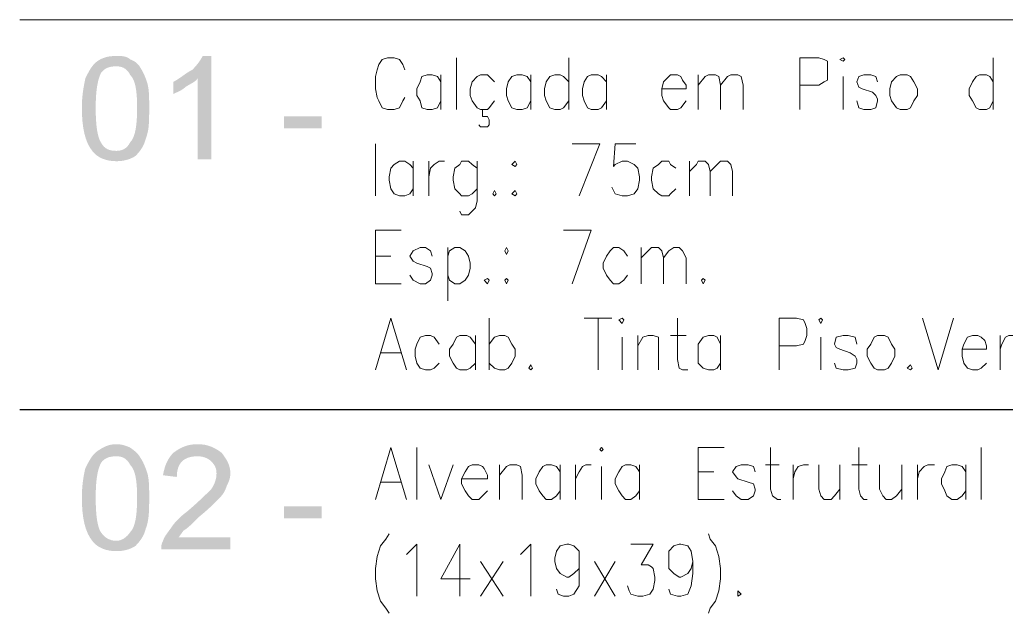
# Model space of a CAD drawing. Header units: millimetres. Extents: x 2928 to 3112, y 1220 to 1280.
# Drawn here: x 3094.189 to 3096.079, y 1248.877 to 1250.015 of the extents above; entities that cross this region are included whole.
import ezdxf

# ---------------------------------------------------------------- set-up
doc = ezdxf.new("R2010")
doc.units = ezdxf.units.MM

msp = doc.modelspace()

# ---------------------------------------------------------------- hatches: boundary and pattern name
at = {"true_color": 0x000007}
h = msp.add_hatch(color=7, dxfattribs=at)
edge = h.paths.add_edge_path()
edge.add_spline(control_points=[(3094.30775, 1249.84667), (3094.30775, 1249.86983), (3094.31106, 1249.88637), (3094.31437, 1249.90291), (3094.31437, 1249.90291), (3094.32098, 1249.91614), (3094.3276, 1249.92937), (3094.33752, 1249.93599), (3094.33752, 1249.93599), (3094.34745, 1249.9426), (3094.35737, 1249.94591), (3094.37391, 1249.94591), (3094.37391, 1249.94591), (3094.38384, 1249.94591), (3094.39376, 1249.94591), (3094.40038, 1249.9393), (3094.40038, 1249.9393), (3094.4103, 1249.93599), (3094.41692, 1249.92937), (3094.42022, 1249.92276), (3094.42022, 1249.92276), (3094.42684, 1249.91283), (3094.43015, 1249.90291), (3094.43346, 1249.89298), (3094.43346, 1249.89298), (3094.43676, 1249.87975), (3094.43676, 1249.86652), (3094.43676, 1249.84667), (3094.43676, 1249.84667), (3094.43676, 1249.82021), (3094.43676, 1249.80367), (3094.43015, 1249.78713), (3094.43015, 1249.78713), (3094.42684, 1249.7739), (3094.42022, 1249.76397), (3094.4103, 1249.75405), (3094.4103, 1249.75405), (3094.40038, 1249.74743), (3094.38714, 1249.74412), (3094.37391, 1249.74412), (3094.37391, 1249.74412), (3094.35406, 1249.74412), (3094.33752, 1249.75074), (3094.3276, 1249.76397), (3094.3276, 1249.76397), (3094.31437, 1249.78051), (3094.30775, 1249.80698), (3094.30775, 1249.84667)], knot_values=[0, 0, 0, 0, 0.0208333, 0.0208333, 0.0208333, 0.0208333, 0.0416667, 0.0416667, 0.0416667, 0.0416667, 0.0625, 0.0625, 0.0625, 0.0625, 0.0833333, 0.0833333, 0.0833333, 0.0833333, 0.1041667, 0.1041667, 0.1041667, 0.1041667, 0.125, 0.125, 0.125, 0.125, 0.1458333, 0.1458333, 0.1458333, 0.1458333, 0.1666667, 0.1666667, 0.1666667, 0.1666667, 0.1875, 0.1875, 0.1875, 0.1875, 0.2083333, 0.2083333, 0.2083333, 0.2083333, 0.2291666, 0.2291666, 0.2291666, 0.2291666, 1, 1, 1, 1], degree=3, periodic=0)
edge = h.paths.add_edge_path()
edge.add_spline(control_points=[(3094.33422, 1249.84667), (3094.33422, 1249.81359), (3094.33752, 1249.79044), (3094.34414, 1249.78051), (3094.34414, 1249.78051), (3094.35076, 1249.76728), (3094.36068, 1249.76397), (3094.37391, 1249.76397), (3094.37391, 1249.76397), (3094.38384, 1249.76397), (3094.39376, 1249.76728), (3094.40038, 1249.78051), (3094.40038, 1249.78051), (3094.4103, 1249.79044), (3094.41361, 1249.81359), (3094.41361, 1249.84667), (3094.41361, 1249.84667), (3094.41361, 1249.87975), (3094.4103, 1249.8996), (3094.40038, 1249.90952), (3094.40038, 1249.90952), (3094.39376, 1249.92276), (3094.38384, 1249.92606), (3094.37391, 1249.92606), (3094.37391, 1249.92606), (3094.36068, 1249.92606), (3094.35076, 1249.92276), (3094.34414, 1249.91283), (3094.34414, 1249.91283), (3094.33752, 1249.8996), (3094.33422, 1249.87644), (3094.33422, 1249.84667)], knot_values=[0, 0, 0, 0, 0.03125, 0.03125, 0.03125, 0.03125, 0.0625, 0.0625, 0.0625, 0.0625, 0.09375, 0.09375, 0.09375, 0.09375, 0.125, 0.125, 0.125, 0.125, 0.15625, 0.15625, 0.15625, 0.15625, 0.1875, 0.1875, 0.1875, 0.1875, 0.21875, 0.21875, 0.21875, 0.21875, 1, 1, 1, 1], degree=3, periodic=0)
edge = h.paths.add_edge_path()
edge.add_line((3094.55585, 1249.74743), (3094.52939, 1249.74743))
edge.add_line((3094.52939, 1249.74743), (3094.52939, 1249.90291))
edge.add_spline(control_points=[(3094.52939, 1249.90291), (3094.52608, 1249.89629), (3094.51616, 1249.89298), (3094.50623, 1249.88637), (3094.50623, 1249.88637), (3094.49962, 1249.87975), (3094.48969, 1249.87644), (3094.48308, 1249.87314)], knot_values=[0, 0, 0, 0, 0.125, 0.125, 0.125, 0.125, 1, 1, 1, 1], degree=3, periodic=0)
edge.add_line((3094.48308, 1249.87314), (3094.48308, 1249.89629))
edge.add_spline(control_points=[(3094.48308, 1249.89629), (3094.49631, 1249.90291), (3094.50623, 1249.91283), (3094.51946, 1249.91945), (3094.51946, 1249.91945), (3094.52939, 1249.92937), (3094.536, 1249.9393), (3094.53931, 1249.94591)], knot_values=[0, 0, 0, 0, 0.125, 0.125, 0.125, 0.125, 1, 1, 1, 1], degree=3, periodic=0)
edge.add_line((3094.53931, 1249.94591), (3094.55585, 1249.94591))
edge.add_line((3094.55585, 1249.94591), (3094.55585, 1249.74743))
h.paths.add_polyline_path([(3094.69479, 1249.80698), (3094.69479, 1249.83013), (3094.76756, 1249.83013), (3094.76756, 1249.80698)])
h = msp.add_hatch(color=7, dxfattribs=at)
edge = h.paths.add_edge_path()
edge.add_spline(control_points=[(3094.30775, 1249.09907), (3094.30775, 1249.12223), (3094.31106, 1249.14207), (3094.31437, 1249.1553), (3094.31437, 1249.1553), (3094.32098, 1249.16854), (3094.3276, 1249.18177), (3094.33752, 1249.18838), (3094.33752, 1249.18838), (3094.34745, 1249.195), (3094.35737, 1249.20162), (3094.37391, 1249.20162), (3094.37391, 1249.20162), (3094.38384, 1249.20162), (3094.39376, 1249.19831), (3094.40038, 1249.195), (3094.40038, 1249.195), (3094.4103, 1249.18838), (3094.41692, 1249.18177), (3094.42022, 1249.17515), (3094.42022, 1249.17515), (3094.42684, 1249.16523), (3094.43015, 1249.1553), (3094.43346, 1249.14538), (3094.43346, 1249.14538), (3094.43676, 1249.13215), (3094.43676, 1249.11892), (3094.43676, 1249.09907), (3094.43676, 1249.09907), (3094.43676, 1249.07591), (3094.43676, 1249.05607), (3094.43015, 1249.03953), (3094.43015, 1249.03953), (3094.42684, 1249.02629), (3094.42022, 1249.01637), (3094.4103, 1249.00645), (3094.4103, 1249.00645), (3094.40038, 1248.99983), (3094.38714, 1248.99652), (3094.37391, 1248.99652), (3094.37391, 1248.99652), (3094.35406, 1248.99652), (3094.33752, 1249.00314), (3094.3276, 1249.01637), (3094.3276, 1249.01637), (3094.31437, 1249.03291), (3094.30775, 1249.05937), (3094.30775, 1249.09907)], knot_values=[0, 0, 0, 0, 0.0208333, 0.0208333, 0.0208333, 0.0208333, 0.0416667, 0.0416667, 0.0416667, 0.0416667, 0.0625, 0.0625, 0.0625, 0.0625, 0.0833333, 0.0833333, 0.0833333, 0.0833333, 0.1041667, 0.1041667, 0.1041667, 0.1041667, 0.125, 0.125, 0.125, 0.125, 0.1458333, 0.1458333, 0.1458333, 0.1458333, 0.1666667, 0.1666667, 0.1666667, 0.1666667, 0.1875, 0.1875, 0.1875, 0.1875, 0.2083333, 0.2083333, 0.2083333, 0.2083333, 0.2291666, 0.2291666, 0.2291666, 0.2291666, 1, 1, 1, 1], degree=3, periodic=0)
edge = h.paths.add_edge_path()
edge.add_spline(control_points=[(3094.33422, 1249.09907), (3094.33422, 1249.06599), (3094.33752, 1249.04283), (3094.34414, 1249.03291), (3094.34414, 1249.03291), (3094.35076, 1249.02299), (3094.36068, 1249.01637), (3094.37391, 1249.01637), (3094.37391, 1249.01637), (3094.38384, 1249.01637), (3094.39376, 1249.02299), (3094.40038, 1249.03291), (3094.40038, 1249.03291), (3094.4103, 1249.04283), (3094.41361, 1249.06599), (3094.41361, 1249.09907), (3094.41361, 1249.09907), (3094.41361, 1249.13215), (3094.4103, 1249.152), (3094.40038, 1249.16192), (3094.40038, 1249.16192), (3094.39376, 1249.17515), (3094.38384, 1249.17846), (3094.37391, 1249.17846), (3094.37391, 1249.17846), (3094.36068, 1249.17846), (3094.35076, 1249.17515), (3094.34414, 1249.16523), (3094.34414, 1249.16523), (3094.33752, 1249.152), (3094.33422, 1249.13215), (3094.33422, 1249.09907)], knot_values=[0, 0, 0, 0, 0.03125, 0.03125, 0.03125, 0.03125, 0.0625, 0.0625, 0.0625, 0.0625, 0.09375, 0.09375, 0.09375, 0.09375, 0.125, 0.125, 0.125, 0.125, 0.15625, 0.15625, 0.15625, 0.15625, 0.1875, 0.1875, 0.1875, 0.1875, 0.21875, 0.21875, 0.21875, 0.21875, 1, 1, 1, 1], degree=3, periodic=0)
edge = h.paths.add_edge_path()
edge.add_line((3094.59224, 1249.02299), (3094.59224, 1248.99983))
edge.add_line((3094.59224, 1248.99983), (3094.45992, 1248.99983))
edge.add_spline(control_points=[(3094.45992, 1248.99983), (3094.45992, 1249.00645), (3094.45992, 1249.00975), (3094.46323, 1249.01637), (3094.46323, 1249.01637), (3094.46654, 1249.02629), (3094.47315, 1249.03291), (3094.47977, 1249.04283), (3094.47977, 1249.04283), (3094.48638, 1249.05276), (3094.49631, 1249.06268), (3094.50954, 1249.07261), (3094.50954, 1249.07261), (3094.53269, 1249.09245), (3094.54593, 1249.10569), (3094.55585, 1249.11561), (3094.55585, 1249.11561), (3094.56247, 1249.12553), (3094.56577, 1249.13546), (3094.56577, 1249.14538), (3094.56577, 1249.14538), (3094.56577, 1249.1553), (3094.56247, 1249.16192), (3094.55585, 1249.16854), (3094.55585, 1249.16854), (3094.54923, 1249.17515), (3094.53931, 1249.17846), (3094.52939, 1249.17846), (3094.52939, 1249.17846), (3094.51616, 1249.17846), (3094.50623, 1249.17515), (3094.49962, 1249.16854), (3094.49962, 1249.16854), (3094.493, 1249.16192), (3094.48969, 1249.152), (3094.48969, 1249.13876)], knot_values=[0, 0, 0, 0, 0.0277778, 0.0277778, 0.0277778, 0.0277778, 0.0555556, 0.0555556, 0.0555556, 0.0555556, 0.0833333, 0.0833333, 0.0833333, 0.0833333, 0.1111111, 0.1111111, 0.1111111, 0.1111111, 0.1388889, 0.1388889, 0.1388889, 0.1388889, 0.1666667, 0.1666667, 0.1666667, 0.1666667, 0.1944444, 0.1944444, 0.1944444, 0.1944444, 0.2222222, 0.2222222, 0.2222222, 0.2222222, 1, 1, 1, 1], degree=3, periodic=0)
edge.add_line((3094.48969, 1249.13876), (3094.46323, 1249.14207))
edge.add_spline(control_points=[(3094.46323, 1249.14207), (3094.46654, 1249.16192), (3094.47315, 1249.17515), (3094.48308, 1249.18508), (3094.48308, 1249.18508), (3094.49631, 1249.195), (3094.50954, 1249.20162), (3094.52939, 1249.20162), (3094.52939, 1249.20162), (3094.54923, 1249.20162), (3094.56247, 1249.195), (3094.5757, 1249.18508), (3094.5757, 1249.18508), (3094.58562, 1249.17184), (3094.59224, 1249.16192), (3094.59224, 1249.14538), (3094.59224, 1249.14538), (3094.59224, 1249.13546), (3094.58893, 1249.12884), (3094.58562, 1249.12223), (3094.58562, 1249.12223), (3094.58231, 1249.1123), (3094.57901, 1249.10569), (3094.56908, 1249.09576), (3094.56908, 1249.09576), (3094.56247, 1249.08915), (3094.54923, 1249.07591), (3094.53269, 1249.06268), (3094.53269, 1249.06268), (3094.51946, 1249.04945), (3094.50954, 1249.03953), (3094.50292, 1249.03622), (3094.50292, 1249.03622), (3094.49962, 1249.03291), (3094.49631, 1249.02629), (3094.493, 1249.02299)], knot_values=[0, 0, 0, 0, 0.0277778, 0.0277778, 0.0277778, 0.0277778, 0.0555556, 0.0555556, 0.0555556, 0.0555556, 0.0833333, 0.0833333, 0.0833333, 0.0833333, 0.1111111, 0.1111111, 0.1111111, 0.1111111, 0.1388889, 0.1388889, 0.1388889, 0.1388889, 0.1666667, 0.1666667, 0.1666667, 0.1666667, 0.1944444, 0.1944444, 0.1944444, 0.1944444, 0.2222222, 0.2222222, 0.2222222, 0.2222222, 1, 1, 1, 1], degree=3, periodic=0)
edge.add_line((3094.493, 1249.02299), (3094.59224, 1249.02299))
h.paths.add_polyline_path([(3094.69479, 1249.05937), (3094.69479, 1249.08253), (3094.76756, 1249.08253), (3094.76756, 1249.05937)])

# ---------------------------------------------------------------- linework, layer by layer
at = {"color": 7, "linetype": 'Continuous', "lineweight": 9, "true_color": 0x000007}
for points in [[(3098.27732, 1250.01538), (3094.18867, 1250.01538), (3094.18867, 1250.01538)], [(3094.92634, 1249.91945), (3094.92304, 1249.92937), (3094.91642, 1249.9393), (3094.9065, 1249.9426), (3094.89326, 1249.9426), (3094.88334, 1249.9393), (3094.87672, 1249.92937), (3094.87342, 1249.91945), (3094.87011, 1249.90622), (3094.87011, 1249.88306), (3094.87342, 1249.86652), (3094.87672, 1249.8599), (3094.88334, 1249.84667), (3094.89326, 1249.84336), (3094.9065, 1249.84336), (3094.91642, 1249.84667), (3094.92304, 1249.8599), (3094.92634, 1249.86652)], [(3095.02558, 1249.9426), (3095.02558, 1249.84336), (3095.02558, 1249.84336)], [(3095.2406, 1249.9426), (3095.2406, 1249.84336), (3095.2406, 1249.84336)], [(3095.68387, 1249.84336), (3095.68387, 1249.9426), (3095.72026, 1249.9426), (3095.73018, 1249.9393), (3095.7368, 1249.93599), (3095.7368, 1249.92276), (3095.7368, 1249.90952), (3095.7368, 1249.8996), (3095.73018, 1249.89629), (3095.72026, 1249.88968), (3095.68387, 1249.88968)], [(3096.05436, 1249.9426), (3096.05436, 1249.84336), (3096.05436, 1249.84336)], [(3094.99581, 1249.89629), (3094.9892, 1249.90622), (3094.97927, 1249.90952), (3094.96935, 1249.90952), (3094.95942, 1249.90622), (3094.95612, 1249.89629), (3094.9495, 1249.88306), (3094.9495, 1249.86983), (3094.95612, 1249.8599), (3094.95942, 1249.84667), (3094.96935, 1249.84336), (3094.97927, 1249.84336), (3094.9892, 1249.84667), (3094.99581, 1249.8599)], [(3094.99581, 1249.90952), (3094.99581, 1249.84336), (3094.99581, 1249.84336)], [(3095.09836, 1249.89629), (3095.08843, 1249.90622), (3095.08513, 1249.90952), (3095.0719, 1249.90952), (3095.06528, 1249.90622), (3095.05536, 1249.89629), (3095.05205, 1249.88306), (3095.05205, 1249.86983), (3095.05536, 1249.8599), (3095.06528, 1249.84667), (3095.0719, 1249.84336), (3095.08513, 1249.84336), (3095.08843, 1249.84667), (3095.09836, 1249.8599)], [(3095.16783, 1249.89629), (3095.16121, 1249.90622), (3095.15129, 1249.90952), (3095.14136, 1249.90952), (3095.13144, 1249.90622), (3095.12482, 1249.89629), (3095.12151, 1249.88306), (3095.12151, 1249.86983), (3095.12482, 1249.8599), (3095.13144, 1249.84667), (3095.14136, 1249.84336), (3095.15129, 1249.84336), (3095.16121, 1249.84667), (3095.16783, 1249.8599)], [(3095.16783, 1249.90952), (3095.16783, 1249.84336), (3095.16783, 1249.84336)], [(3095.2406, 1249.89629), (3095.23068, 1249.90622), (3095.22406, 1249.90952), (3095.21414, 1249.90952), (3095.20421, 1249.90622), (3095.1976, 1249.89629), (3095.19429, 1249.88306), (3095.19429, 1249.86983), (3095.1976, 1249.8599), (3095.20421, 1249.84667), (3095.21414, 1249.84336), (3095.22406, 1249.84336), (3095.23068, 1249.84667), (3095.2406, 1249.8599)], [(3095.31338, 1249.89629), (3095.30345, 1249.90622), (3095.29684, 1249.90952), (3095.28361, 1249.90952), (3095.27699, 1249.90622), (3095.27037, 1249.89629), (3095.26707, 1249.88306), (3095.26707, 1249.86983), (3095.27037, 1249.8599), (3095.27699, 1249.84667), (3095.28361, 1249.84336), (3095.29684, 1249.84336), (3095.30345, 1249.84667), (3095.31338, 1249.8599)], [(3095.31338, 1249.90952), (3095.31338, 1249.84336), (3095.31338, 1249.84336)], [(3095.41923, 1249.88306), (3095.46554, 1249.88306), (3095.46554, 1249.88968), (3095.45893, 1249.8996), (3095.45562, 1249.90622), (3095.449, 1249.90952), (3095.43577, 1249.90952), (3095.43246, 1249.90622), (3095.42254, 1249.89629), (3095.41923, 1249.88306), (3095.41923, 1249.86983), (3095.42254, 1249.8599), (3095.43246, 1249.84667), (3095.43577, 1249.84336), (3095.449, 1249.84336), (3095.45562, 1249.84667), (3095.46554, 1249.8599)], [(3095.4887, 1249.90952), (3095.4887, 1249.84336), (3095.4887, 1249.84336)], [(3095.4887, 1249.88968), (3095.50193, 1249.90622), (3095.50855, 1249.90952), (3095.52178, 1249.90952), (3095.5284, 1249.90622), (3095.5317, 1249.88968), (3095.5317, 1249.84336)], [(3095.5317, 1249.88968), (3095.54494, 1249.90622), (3095.55155, 1249.90952), (3095.56478, 1249.90952), (3095.5714, 1249.90622), (3095.57471, 1249.88968), (3095.57471, 1249.84336)], [(3095.76657, 1249.90622), (3095.76657, 1249.84336), (3095.76657, 1249.84336)], [(3095.83273, 1249.89629), (3095.82942, 1249.90622), (3095.8195, 1249.90952), (3095.80627, 1249.90952), (3095.79634, 1249.90622), (3095.79303, 1249.89629), (3095.79634, 1249.88637), (3095.80296, 1249.88306), (3095.82281, 1249.87644), (3095.82942, 1249.86983), (3095.83273, 1249.86321), (3095.83273, 1249.8599), (3095.82942, 1249.84667), (3095.8195, 1249.84336), (3095.80627, 1249.84336), (3095.79634, 1249.84667), (3095.79303, 1249.8599)], [(3096.05436, 1249.89629), (3096.04775, 1249.90622), (3096.04113, 1249.90952), (3096.0279, 1249.90952), (3096.02128, 1249.90622), (3096.01467, 1249.89629), (3096.00805, 1249.88306), (3096.00805, 1249.86983), (3096.01467, 1249.8599), (3096.02128, 1249.84667), (3096.0279, 1249.84336), (3096.04113, 1249.84336), (3096.04775, 1249.84667), (3096.05436, 1249.8599)], [(3095.06859, 1249.81359), (3095.0719, 1249.81028), (3095.08513, 1249.81028), (3095.08843, 1249.81359), (3095.08843, 1249.82352), (3095.08513, 1249.83013), (3095.0752, 1249.83013), (3095.0752, 1249.84336)], [(3094.87011, 1249.7772), (3094.87011, 1249.67797), (3094.87011, 1249.67797)], [(3095.26045, 1249.67797), (3095.30015, 1249.7772), (3095.24722, 1249.7772)], [(3095.36961, 1249.7772), (3095.32992, 1249.7772), (3095.32661, 1249.7342), (3095.32992, 1249.73751), (3095.34315, 1249.74412), (3095.35307, 1249.74412), (3095.36631, 1249.73751), (3095.37292, 1249.73089), (3095.37623, 1249.71435), (3095.37623, 1249.70774), (3095.37292, 1249.6912), (3095.36631, 1249.68127), (3095.35307, 1249.67797), (3095.34315, 1249.67797), (3095.32992, 1249.68127), (3095.32661, 1249.68789), (3095.3233, 1249.69451)], [(3094.94288, 1249.73089), (3094.93627, 1249.73751), (3094.92634, 1249.74412), (3094.91642, 1249.74412), (3094.9065, 1249.73751), (3094.89988, 1249.73089), (3094.89657, 1249.71435), (3094.89657, 1249.70774), (3094.89988, 1249.6912), (3094.9065, 1249.68127), (3094.91642, 1249.67797), (3094.92634, 1249.67797), (3094.93627, 1249.68127), (3094.94288, 1249.6912)], [(3094.94288, 1249.74412), (3094.94288, 1249.67797), (3094.94288, 1249.67797)], [(3094.97266, 1249.74412), (3094.97266, 1249.67797), (3094.97266, 1249.67797)], [(3094.97266, 1249.71435), (3094.97596, 1249.73089), (3094.98258, 1249.73751), (3094.9925, 1249.74412), (3095.00243, 1249.74412)], [(3095.06528, 1249.73089), (3095.05536, 1249.73751), (3095.04874, 1249.74412), (3095.03551, 1249.74412), (3095.0322, 1249.73751), (3095.02228, 1249.73089), (3095.01897, 1249.71435), (3095.01897, 1249.70774), (3095.02228, 1249.6912), (3095.0322, 1249.68127), (3095.03551, 1249.67797), (3095.04874, 1249.67797), (3095.05536, 1249.68127), (3095.06528, 1249.6912)], [(3095.06528, 1249.74412), (3095.06528, 1249.66804), (3095.06197, 1249.65481), (3095.05536, 1249.64819), (3095.04874, 1249.64158), (3095.03551, 1249.64158), (3095.0322, 1249.64819)], [(3095.4457, 1249.73089), (3095.43577, 1249.73751), (3095.43246, 1249.74412), (3095.41923, 1249.74412), (3095.41262, 1249.73751), (3095.40269, 1249.73089), (3095.39938, 1249.71435), (3095.39938, 1249.70774), (3095.40269, 1249.6912), (3095.41262, 1249.68127), (3095.41923, 1249.67797), (3095.43246, 1249.67797), (3095.43577, 1249.68127), (3095.4457, 1249.6912)], [(3095.47216, 1249.74412), (3095.47216, 1249.67797), (3095.47216, 1249.67797)], [(3095.47216, 1249.72428), (3095.48539, 1249.73751), (3095.4887, 1249.74412), (3095.50193, 1249.74412), (3095.50855, 1249.73751), (3095.51186, 1249.72428), (3095.51186, 1249.67797)], [(3095.51186, 1249.72428), (3095.52509, 1249.73751), (3095.5317, 1249.74412), (3095.54494, 1249.74412), (3095.55155, 1249.73751), (3095.55486, 1249.72428), (3095.55486, 1249.67797)], [(3094.87011, 1249.50926), (3094.87011, 1249.61181), (3094.91973, 1249.61181)], [(3095.24722, 1249.50926), (3095.28361, 1249.61181), (3095.23068, 1249.61181)], [(3094.97927, 1249.56219), (3094.97596, 1249.57211), (3094.96604, 1249.57873), (3094.95612, 1249.57873), (3094.94288, 1249.57211), (3094.93627, 1249.56219), (3094.94288, 1249.55226), (3094.9495, 1249.54895), (3094.96935, 1249.54234), (3094.97596, 1249.53903), (3094.97927, 1249.52911), (3094.97927, 1249.5258), (3094.97596, 1249.51587), (3094.96604, 1249.50926), (3094.95612, 1249.50926), (3094.94288, 1249.51587), (3094.93627, 1249.5258)], [(3095.00904, 1249.57873), (3095.00904, 1249.47618), (3095.00904, 1249.47618)], [(3095.00904, 1249.56219), (3095.01235, 1249.57211), (3095.02228, 1249.57873), (3095.0322, 1249.57873), (3095.04212, 1249.57211), (3095.04874, 1249.56219), (3095.05205, 1249.54895), (3095.05205, 1249.53903), (3095.04874, 1249.5258), (3095.04212, 1249.51587), (3095.0322, 1249.50926), (3095.02228, 1249.50926), (3095.01235, 1249.51587), (3095.00904, 1249.5258)], [(3095.35307, 1249.56219), (3095.34646, 1249.57211), (3095.33653, 1249.57873), (3095.32661, 1249.57873), (3095.31999, 1249.57211), (3095.31338, 1249.56219), (3095.30676, 1249.54895), (3095.30676, 1249.53903), (3095.31338, 1249.5258), (3095.31999, 1249.51587), (3095.32661, 1249.50926), (3095.33653, 1249.50926), (3095.34646, 1249.51587), (3095.35307, 1249.5258)], [(3095.37954, 1249.57873), (3095.37954, 1249.50926), (3095.37954, 1249.50926)], [(3095.37954, 1249.55888), (3095.39277, 1249.57211), (3095.39938, 1249.57873), (3095.41262, 1249.57873), (3095.41923, 1249.57211), (3095.42254, 1249.55888), (3095.42254, 1249.50926)], [(3095.42254, 1249.55888), (3095.43246, 1249.57211), (3095.44239, 1249.57873), (3095.45231, 1249.57873), (3095.45893, 1249.57211), (3095.46554, 1249.55888), (3095.46554, 1249.50926)], [(3094.87011, 1249.56219), (3094.89988, 1249.56219), (3094.89988, 1249.56219)], [(3094.87011, 1249.50926), (3094.91973, 1249.50926), (3094.91973, 1249.50926)], [(3094.87011, 1249.34386), (3094.89988, 1249.4431), (3094.92965, 1249.34386)], [(3095.08843, 1249.4431), (3095.08843, 1249.34386), (3095.08843, 1249.34386)], [(3095.27037, 1249.4431), (3095.3233, 1249.4431), (3095.3233, 1249.4431)], [(3095.29684, 1249.4431), (3095.29684, 1249.34386), (3095.29684, 1249.34386)], [(3095.449, 1249.4431), (3095.449, 1249.36371), (3095.45231, 1249.34717), (3095.45893, 1249.34386), (3095.46885, 1249.34386)], [(3095.64418, 1249.34386), (3095.64418, 1249.4431), (3095.67725, 1249.4431), (3095.69049, 1249.43979), (3095.69379, 1249.43317), (3095.6971, 1249.42325), (3095.6971, 1249.41002), (3095.69379, 1249.4001), (3095.69049, 1249.39348), (3095.67725, 1249.39017), (3095.64418, 1249.39017)], [(3095.91874, 1249.4431), (3095.94851, 1249.34386), (3095.97828, 1249.4431)], [(3094.9925, 1249.39348), (3094.98258, 1249.40671), (3094.97596, 1249.41002), (3094.96604, 1249.41002), (3094.95612, 1249.40671), (3094.9495, 1249.39348), (3094.94619, 1249.38356), (3094.94619, 1249.37032), (3094.9495, 1249.35709), (3094.95612, 1249.34717), (3094.96604, 1249.34386), (3094.97596, 1249.34386), (3094.98258, 1249.34717), (3094.9925, 1249.35709)], [(3095.06197, 1249.39348), (3095.05205, 1249.40671), (3095.04543, 1249.41002), (3095.0322, 1249.41002), (3095.02558, 1249.40671), (3095.01897, 1249.39348), (3095.01235, 1249.38356), (3095.01235, 1249.37032), (3095.01897, 1249.35709), (3095.02558, 1249.34717), (3095.0322, 1249.34386), (3095.04543, 1249.34386), (3095.05205, 1249.34717), (3095.06197, 1249.35709)], [(3095.06197, 1249.41002), (3095.06197, 1249.34386), (3095.06197, 1249.34386)], [(3095.08843, 1249.39348), (3095.09836, 1249.40671), (3095.10828, 1249.41002), (3095.11821, 1249.41002), (3095.12482, 1249.40671), (3095.13144, 1249.39348), (3095.13805, 1249.38356), (3095.13805, 1249.37032), (3095.13144, 1249.35709), (3095.12482, 1249.34717), (3095.11821, 1249.34386), (3095.10828, 1249.34386), (3095.09836, 1249.34717), (3095.08843, 1249.35709)], [(3095.34315, 1249.40671), (3095.34315, 1249.34386), (3095.34315, 1249.34386)], [(3095.37292, 1249.41002), (3095.37292, 1249.34386), (3095.37292, 1249.34386)], [(3095.37292, 1249.39017), (3095.38284, 1249.40671), (3095.39277, 1249.41002), (3095.40269, 1249.41002), (3095.41262, 1249.40671), (3095.41262, 1249.39017), (3095.41262, 1249.34386)], [(3095.43577, 1249.41002), (3095.46554, 1249.41002), (3095.46554, 1249.41002)], [(3095.5317, 1249.39348), (3095.52509, 1249.40671), (3095.51847, 1249.41002), (3095.50855, 1249.41002), (3095.49862, 1249.40671), (3095.4887, 1249.39348), (3095.4887, 1249.38356), (3095.4887, 1249.37032), (3095.4887, 1249.35709), (3095.49862, 1249.34717), (3095.50855, 1249.34386), (3095.51847, 1249.34386), (3095.52509, 1249.34717), (3095.5317, 1249.35709)], [(3095.5317, 1249.41002), (3095.5317, 1249.34386), (3095.5317, 1249.34386)], [(3095.72357, 1249.40671), (3095.72357, 1249.34386), (3095.72357, 1249.34386)], [(3095.79303, 1249.39348), (3095.78973, 1249.40671), (3095.77649, 1249.41002), (3095.76657, 1249.41002), (3095.75334, 1249.40671), (3095.75003, 1249.39348), (3095.75334, 1249.38686), (3095.75995, 1249.38356), (3095.7798, 1249.37694), (3095.78973, 1249.37032), (3095.79303, 1249.36371), (3095.79303, 1249.35709), (3095.78973, 1249.34717), (3095.77649, 1249.34386), (3095.76657, 1249.34386), (3095.75334, 1249.34717), (3095.75003, 1249.35709)], [(3095.99482, 1249.38356), (3096.04113, 1249.38356), (3096.04113, 1249.39017), (3096.03782, 1249.4001), (3096.03121, 1249.40671), (3096.02459, 1249.41002), (3096.01467, 1249.41002), (3096.00474, 1249.40671), (3095.99813, 1249.39348), (3095.99482, 1249.38356), (3095.99482, 1249.37032), (3095.99813, 1249.35709), (3096.00474, 1249.34717), (3096.01467, 1249.34386), (3096.02459, 1249.34386), (3096.03121, 1249.34717), (3096.04113, 1249.35709)], [(3096.0676, 1249.41002), (3096.0676, 1249.34386), (3096.0676, 1249.34386)], [(3096.0676, 1249.38356), (3096.0709, 1249.39348), (3096.07752, 1249.40671), (3096.08414, 1249.41002), (3096.09737, 1249.41002)], [(3094.88003, 1249.37694), (3094.91973, 1249.37694), (3094.91973, 1249.37694)], [(3094.87011, 1249.09576), (3094.89988, 1249.195), (3094.92965, 1249.09576)], [(3094.9495, 1249.195), (3094.9495, 1249.09576), (3094.9495, 1249.09576)], [(3095.4887, 1249.09576), (3095.4887, 1249.195), (3095.53832, 1249.195)], [(3095.62764, 1249.195), (3095.62764, 1249.11561), (3095.63094, 1249.10238), (3095.64087, 1249.09576), (3095.64748, 1249.09576)], [(3095.79634, 1249.195), (3095.79634, 1249.11561), (3095.79965, 1249.10238), (3095.80627, 1249.09576), (3095.81288, 1249.09576)], [(3096.03121, 1249.195), (3096.03121, 1249.09576), (3096.03121, 1249.09576)], [(3094.97266, 1249.16192), (3094.99581, 1249.09576), (3095.01897, 1249.16192)], [(3095.03551, 1249.13546), (3095.08513, 1249.13546), (3095.08513, 1249.14207), (3095.07851, 1249.1553), (3095.0752, 1249.15861), (3095.06859, 1249.16192), (3095.05536, 1249.16192), (3095.04874, 1249.15861), (3095.04212, 1249.14869), (3095.03551, 1249.13546), (3095.03551, 1249.12553), (3095.04212, 1249.1123), (3095.04874, 1249.10238), (3095.05536, 1249.09576), (3095.06859, 1249.09576), (3095.0752, 1249.10238), (3095.08513, 1249.1123)], [(3095.10828, 1249.16192), (3095.10828, 1249.09576), (3095.10828, 1249.09576)], [(3095.10828, 1249.14207), (3095.12151, 1249.15861), (3095.12813, 1249.16192), (3095.14136, 1249.16192), (3095.14798, 1249.15861), (3095.15129, 1249.14207), (3095.15129, 1249.09576)], [(3095.22406, 1249.14869), (3095.21745, 1249.15861), (3095.20752, 1249.16192), (3095.1976, 1249.16192), (3095.19098, 1249.15861), (3095.18437, 1249.14869), (3095.17775, 1249.13546), (3095.17775, 1249.12553), (3095.18437, 1249.1123), (3095.19098, 1249.10238), (3095.1976, 1249.09576), (3095.20752, 1249.09576), (3095.21745, 1249.10238), (3095.22406, 1249.1123)], [(3095.22406, 1249.16192), (3095.22406, 1249.09576), (3095.22406, 1249.09576)], [(3095.25383, 1249.16192), (3095.25383, 1249.09576), (3095.25383, 1249.09576)], [(3095.25383, 1249.13546), (3095.26045, 1249.14869), (3095.26707, 1249.15861), (3095.27368, 1249.16192), (3095.28361, 1249.16192)], [(3095.30345, 1249.15861), (3095.30345, 1249.09576), (3095.30345, 1249.09576)], [(3095.37623, 1249.14869), (3095.36961, 1249.15861), (3095.35969, 1249.16192), (3095.34977, 1249.16192), (3095.34315, 1249.15861), (3095.33653, 1249.14869), (3095.32992, 1249.13546), (3095.32992, 1249.12553), (3095.33653, 1249.1123), (3095.34315, 1249.10238), (3095.34977, 1249.09576), (3095.35969, 1249.09576), (3095.36961, 1249.10238), (3095.37623, 1249.1123)], [(3095.37623, 1249.16192), (3095.37623, 1249.09576), (3095.37623, 1249.09576)], [(3095.59786, 1249.14869), (3095.59456, 1249.15861), (3095.58463, 1249.16192), (3095.5714, 1249.16192), (3095.56148, 1249.15861), (3095.55486, 1249.14869), (3095.56148, 1249.13876), (3095.56478, 1249.13546), (3095.58463, 1249.12884), (3095.59456, 1249.12553), (3095.59786, 1249.11561), (3095.59786, 1249.1123), (3095.59456, 1249.10238), (3095.58463, 1249.09576), (3095.5714, 1249.09576), (3095.56148, 1249.10238), (3095.55486, 1249.1123)], [(3095.61771, 1249.16192), (3095.64418, 1249.16192), (3095.64418, 1249.16192)], [(3095.67064, 1249.16192), (3095.67064, 1249.09576), (3095.67064, 1249.09576)], [(3095.67064, 1249.13546), (3095.67395, 1249.14869), (3095.68056, 1249.15861), (3095.69049, 1249.16192), (3095.70041, 1249.16192)], [(3095.72026, 1249.16192), (3095.72026, 1249.11561), (3095.72357, 1249.10238), (3095.73018, 1249.09576), (3095.74341, 1249.09576), (3095.75003, 1249.10238), (3095.75995, 1249.11561)], [(3095.75995, 1249.16192), (3095.75995, 1249.09576), (3095.75995, 1249.09576)], [(3095.78311, 1249.16192), (3095.81288, 1249.16192), (3095.81288, 1249.16192)], [(3095.83604, 1249.16192), (3095.83604, 1249.11561), (3095.84265, 1249.10238), (3095.84927, 1249.09576), (3095.85919, 1249.09576), (3095.86912, 1249.10238), (3095.87904, 1249.11561)], [(3095.87904, 1249.16192), (3095.87904, 1249.09576), (3095.87904, 1249.09576)], [(3095.90881, 1249.16192), (3095.90881, 1249.09576), (3095.90881, 1249.09576)], [(3095.90881, 1249.13546), (3095.91212, 1249.14869), (3095.92205, 1249.15861), (3095.92866, 1249.16192), (3095.94189, 1249.16192)], [(3096.00144, 1249.14869), (3095.99482, 1249.15861), (3095.9849, 1249.16192), (3095.97497, 1249.16192), (3095.96505, 1249.15861), (3095.96174, 1249.14869), (3095.95512, 1249.13546), (3095.95512, 1249.12553), (3095.96174, 1249.1123), (3095.96505, 1249.10238), (3095.97497, 1249.09576), (3095.9849, 1249.09576), (3095.99482, 1249.10238), (3096.00144, 1249.1123)], [(3096.00144, 1249.16192), (3096.00144, 1249.09576), (3096.00144, 1249.09576)], [(3095.4887, 1249.14869), (3095.51847, 1249.14869), (3095.51847, 1249.14869)], [(3094.88003, 1249.12884), (3094.91973, 1249.12884), (3094.91973, 1249.12884)], [(3095.4887, 1249.09576), (3095.53832, 1249.09576), (3095.53832, 1249.09576)], [(3094.89657, 1249.0296), (3094.88996, 1249.01968), (3094.88003, 1249.00645), (3094.87342, 1248.9866), (3094.87011, 1248.96344), (3094.87011, 1248.94359), (3094.87342, 1248.92044), (3094.88003, 1248.90059), (3094.88996, 1248.88736), (3094.89657, 1248.87743)], [(3095.50855, 1249.0296), (3095.51186, 1249.01968), (3095.52178, 1249.00645), (3095.5284, 1248.9866), (3095.5317, 1248.96344), (3095.5317, 1248.94359), (3095.5284, 1248.92044), (3095.52178, 1248.90059), (3095.51186, 1248.88736), (3095.50855, 1248.87743)], [(3094.92965, 1248.98991), (3094.93627, 1248.99652), (3094.9495, 1249.00975), (3094.9495, 1248.91051)], [(3095.0322, 1248.91051), (3095.0322, 1249.00975), (3094.99581, 1248.94359), (3095.05205, 1248.94359)], [(3095.14798, 1248.98991), (3095.15459, 1248.99652), (3095.16783, 1249.00975), (3095.16783, 1248.91051)], [(3095.26045, 1248.97667), (3095.26045, 1248.96344), (3095.25053, 1248.95352), (3095.2406, 1248.9469), (3095.23729, 1248.9469), (3095.22406, 1248.95352), (3095.21745, 1248.96344), (3095.21414, 1248.97667), (3095.21414, 1248.98329), (3095.21745, 1248.99652), (3095.22406, 1249.00645), (3095.23729, 1249.00975), (3095.2406, 1249.00975), (3095.25053, 1249.00645), (3095.26045, 1248.99652), (3095.26045, 1248.97667), (3095.26045, 1248.95352), (3095.26045, 1248.93036), (3095.25053, 1248.91382), (3095.2406, 1248.91051), (3095.23068, 1248.91051), (3095.22075, 1248.91382), (3095.21745, 1248.92375)], [(3095.35969, 1249.00975), (3095.40269, 1249.00975), (3095.37954, 1248.97006), (3095.39277, 1248.97006), (3095.39938, 1248.96675), (3095.40269, 1248.96344), (3095.406, 1248.9469), (3095.406, 1248.94029), (3095.40269, 1248.92375), (3095.39608, 1248.91382), (3095.38284, 1248.91051), (3095.37292, 1248.91051), (3095.35969, 1248.91382), (3095.35638, 1248.92044), (3095.35307, 1248.93036)], [(3095.47878, 1248.97667), (3095.47547, 1248.96344), (3095.46885, 1248.95352), (3095.45562, 1248.9469), (3095.45231, 1248.9469), (3095.44239, 1248.95352), (3095.43246, 1248.96344), (3095.43246, 1248.97667), (3095.43246, 1248.98329), (3095.43246, 1248.99652), (3095.44239, 1249.00645), (3095.45231, 1249.00975), (3095.45562, 1249.00975), (3095.46885, 1249.00645), (3095.47547, 1248.99652), (3095.47878, 1248.97667), (3095.47878, 1248.95352), (3095.47547, 1248.93036), (3095.46885, 1248.91382), (3095.45562, 1248.91051), (3095.449, 1248.91051), (3095.43577, 1248.91382), (3095.43246, 1248.92375)], [(3095.0719, 1248.97667), (3095.1149, 1248.91051), (3095.1149, 1248.91051)], [(3095.1149, 1248.97667), (3095.0719, 1248.91051), (3095.0719, 1248.91051)], [(3095.29022, 1248.97667), (3095.32992, 1248.91051), (3095.32992, 1248.91051)], [(3095.32992, 1248.97667), (3095.29022, 1248.91051), (3095.29022, 1248.91051)]]:
    msp.add_lwpolyline(points, dxfattribs=at)
for points in [[(3095.75995, 1249.9393), (3095.76657, 1249.93599), (3095.76988, 1249.9393), (3095.76657, 1249.9426)], [(3095.87573, 1249.90952), (3095.86912, 1249.90622), (3095.85919, 1249.89629), (3095.85589, 1249.88306), (3095.85589, 1249.86983), (3095.85919, 1249.8599), (3095.86912, 1249.84667), (3095.87573, 1249.84336), (3095.88897, 1249.84336), (3095.89558, 1249.84667), (3095.9022, 1249.8599), (3095.90881, 1249.86983), (3095.90881, 1249.88306), (3095.9022, 1249.89629), (3095.89558, 1249.90622), (3095.88897, 1249.90952)], [(3095.13805, 1249.74412), (3095.13144, 1249.73751), (3095.13805, 1249.7342), (3095.14136, 1249.73751)], [(3095.09836, 1249.68789), (3095.09505, 1249.68127), (3095.09836, 1249.67797), (3095.10167, 1249.68127)], [(3095.13805, 1249.68789), (3095.13144, 1249.68127), (3095.13805, 1249.67797), (3095.14136, 1249.68127)], [(3095.12151, 1249.57873), (3095.11821, 1249.57211), (3095.12151, 1249.56549), (3095.12482, 1249.57211)], [(3095.08513, 1249.51918), (3095.07851, 1249.51587), (3095.08513, 1249.50926), (3095.08843, 1249.51587)], [(3095.12151, 1249.51918), (3095.11821, 1249.51587), (3095.12151, 1249.50926), (3095.12482, 1249.51587)], [(3095.49862, 1249.51918), (3095.49532, 1249.51587), (3095.49862, 1249.50926), (3095.50193, 1249.51587)], [(3095.33653, 1249.43979), (3095.34315, 1249.43317), (3095.34646, 1249.43979), (3095.34315, 1249.4431)], [(3095.72026, 1249.43979), (3095.72357, 1249.43317), (3095.72687, 1249.43979), (3095.72357, 1249.4431)], [(3095.83273, 1249.41002), (3095.82611, 1249.40671), (3095.8195, 1249.39348), (3095.81288, 1249.38356), (3095.81288, 1249.37032), (3095.8195, 1249.35709), (3095.82611, 1249.34717), (3095.83273, 1249.34386), (3095.84596, 1249.34386), (3095.85258, 1249.34717), (3095.85919, 1249.35709), (3095.86581, 1249.37032), (3095.86581, 1249.38356), (3095.85919, 1249.39348), (3095.85258, 1249.40671), (3095.84596, 1249.41002)], [(3095.16783, 1249.35378), (3095.16452, 1249.34717), (3095.16783, 1249.34386), (3095.17113, 1249.34717)], [(3095.89558, 1249.35378), (3095.88897, 1249.34717), (3095.89558, 1249.34386), (3095.89889, 1249.34717)], [(3095.30015, 1249.19169), (3095.30345, 1249.18838), (3095.30676, 1249.19169), (3095.30345, 1249.195)], [(3095.56478, 1248.92044), (3095.56478, 1248.91382), (3095.56478, 1248.91051), (3095.5714, 1248.91382)]]:
    msp.add_lwpolyline(points, close=True, dxfattribs=at)
at = {"color": 253, "linetype": 'Continuous', "lineweight": -2, "true_color": 0x9a9a9a}
msp.add_lwpolyline([(3098.27732, 1249.26778), (3094.18867, 1249.26778), (3094.18867, 1249.26778)], dxfattribs=at)

doc.saveas('drawing.dxf')
